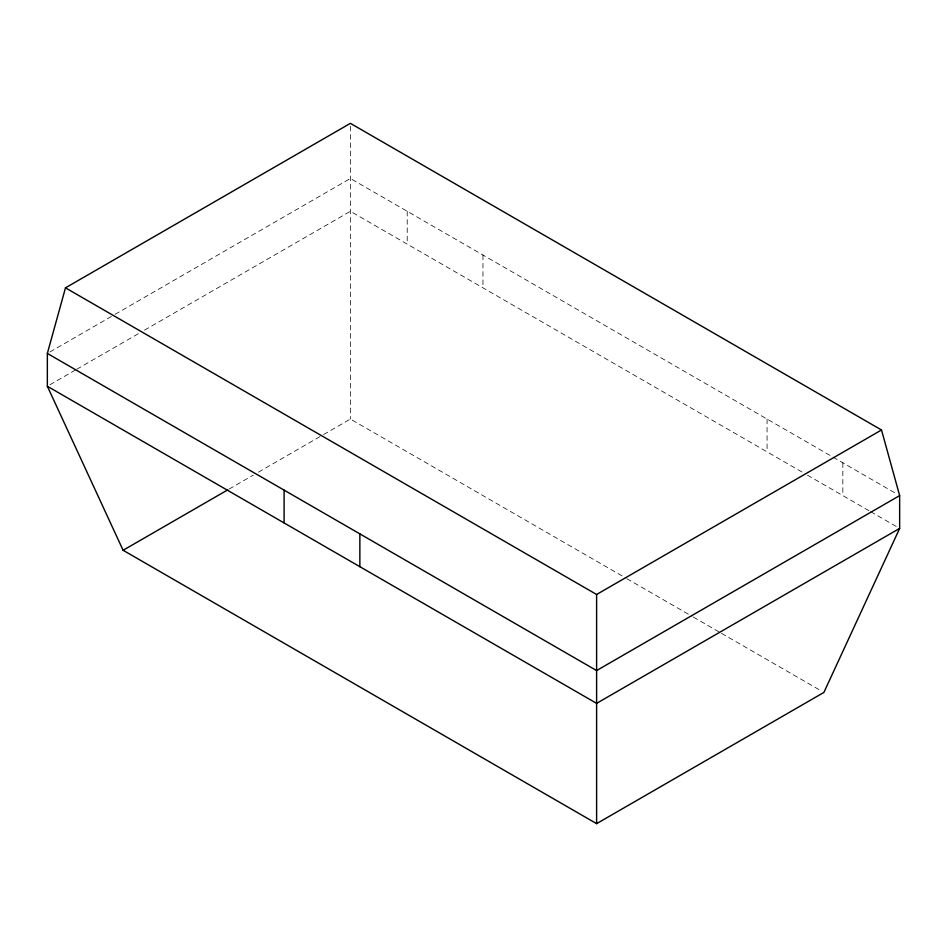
<?xml version="1.0" encoding="UTF-8"?>
<svg xmlns="http://www.w3.org/2000/svg" width="947" height="947" viewBox="0 0 947 947"><rect width="100%" height="100%" fill="white"/><g stroke="black" fill="none" stroke-linecap="round" stroke-linejoin="round"><path stroke-width="0.71" stroke-dasharray="4.74 3.55" d="M49.907 351.976L113.841 315.055M115.12 314.321L350.39 178.486L897.129 494.145M49.907 384.778L75.476 370.017M76.754 369.271L139.41 333.095M144.524 330.148L350.39 211.299L802.429 472.269M229.091 489.09L253.346 475.086M258.46 472.139L322.3 435.277M323.578 434.543L350.39 419.059L625.529 577.907M807.471 475.193L869.346 510.907M870.613 511.64L897.129 526.946M626.807 578.653L692.079 616.331M693.358 617.065L720.229 632.584M721.519 633.33L821.333 690.955M842.83 462.799L842.83 495.601M767.07 419.059L767.07 451.861M482.97 255.027L482.97 287.841M407.21 211.288L407.21 244.101M350.39 126.247L350.39 419.059"/><path stroke-width="1.42" d="M47.35 353.444L65.485 287.841L350.39 123.347L881.515 429.985L899.65 495.601L899.65 528.402L823.89 692.435L596.61 823.653L123.11 550.278L47.35 386.258L47.35 353.444L596.61 670.559L899.65 495.601M123.11 550.278L227.813 489.824M65.485 287.841L596.61 594.479L881.515 429.985M899.65 528.402L596.61 703.361L47.35 386.258M596.61 594.479L596.61 823.653M359.86 533.871L359.86 566.673M284.1 490.132L284.1 522.933"/></g></svg>
